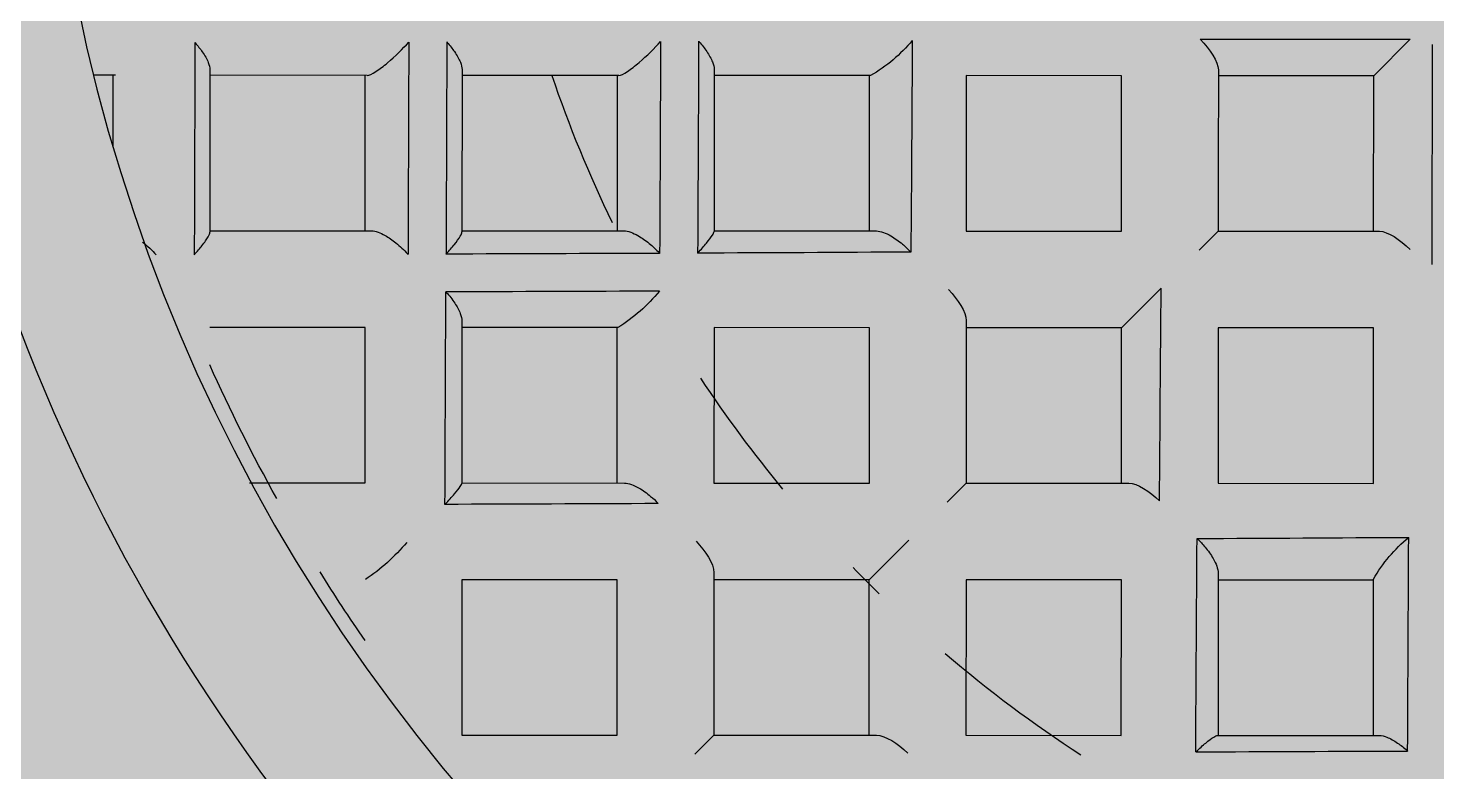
# Model space of a CAD drawing. Header units: millimetres. Extents: x 307301 to 459443, y -2888111 to -2805601.
# Drawn here: x 452136.597 to 452141.248, y -2880583.634 to -2880581.18 of the extents above; entities that cross this region are included whole.
import ezdxf

# ---------------------------------------------------------------- set-up
doc = ezdxf.new("R2010")
doc.units = ezdxf.units.MM
doc.header["$LTSCALE"] = 10
doc.header["$MEASUREMENT"] = 0
for name, color, linetype in [('$DDT_AUDIT_GENERATED_(131)', 7, 'Continuous'), ('$DDT_AUDIT_GENERATED_(159)', 7, 'Continuous'), ('$DDT_AUDIT_GENERATED_(15E)', 7, 'Continuous'), ('$DDT_AUDIT_GENERATED_(224)', 7, 'Continuous'), ('$DDT_AUDIT_GENERATED_(77)', 7, 'Continuous'), ('$DDT_AUDIT_GENERATED_(7E)', 7, 'Continuous'), ('$DDT_AUDIT_GENERATED_(901)', 7, 'Continuous'), ('$DDT_AUDIT_GENERATED_(E33)', 7, 'Continuous'), ('BMA  furniture', 6, 'Continuous'), ('Furniture - Plan', 3, 'Continuous')]:
    doc.layers.add(name, color=color, linetype=linetype)

# ---------------------------------------------------------------- blocks, each defined once
blk = doc.blocks.new('TUFTUFTU')
at = {"layer": 'Furniture - Plan', "ltscale": 0.01}
h = blk.add_hatch(color=250, dxfattribs=at)
h.dxf.hatch_style = 1
h.set_gradient(color1=(51, 51, 51), color2=(105, 105, 105), one_color=1, tint=0.41, name='INVCYLINDER')
edge = h.paths.add_edge_path()
edge.add_arc((1413476.9385, -245799.0001), 296.5262, 0, 360)
at = {"layer": '$DDT_AUDIT_GENERATED_(131)', "color": 6, "linetype": 'Continuous'}
for start, end in [(235.38415, 238.0761), (240.87006, 245.78886)]:
    blk.add_arc((1413476.9385, -245799.0001), 11.5165, start, end, dxfattribs=at)
at = {"layer": '$DDT_AUDIT_GENERATED_(159)', "color": 6, "linetype": 'Continuous'}
for start, end in [(213.05632, 220.41182), (224.29693, 225.90246), (230.47001, 236.46628), (244.23438, 251.14402)]:
    blk.add_arc((1413476.9385, -245799.0001), 8.71, start, end, dxfattribs=at)
at = {"layer": '$DDT_AUDIT_GENERATED_(15E)', "color": 3, "linetype": 'Continuous'}
for radius in [295.9456, 295.5585]:
    blk.add_circle((1413476.9385, -245799.0001), radius, dxfattribs=at)
at = {"layer": '$DDT_AUDIT_GENERATED_(224)', "color": 3, "linetype": 'Continuous'}
for radius in [300, 296.5262, 296.1324]:
    blk.add_circle((1413476.9385, -245799.0001), radius, dxfattribs=at)
at = {"layer": '$DDT_AUDIT_GENERATED_(77)', "color": 6, "linetype": 'Continuous'}
for radius in [20.2846, 17.9619, 12.5811]:
    blk.add_circle((1413476.9385, -245799.0001), radius, dxfattribs=at)
blk.add_arc((1413476.9385, -245799.0001), 18.0296, 345.02605, 285.02605, dxfattribs=at)
at = {"layer": '$DDT_AUDIT_GENERATED_(7E)', "color": 6, "linetype": 'Continuous'}
for radius in [62.9054, 61.937]:
    blk.add_circle((1413476.9385, -245799.0001), radius, dxfattribs=at)
at = {"layer": '$DDT_AUDIT_GENERATED_(901)', "color": 6, "linetype": 'Continuous'}
for p, q in [((1413472.8782, -245801.431), (1413474.3294, -245801.4304)), ((1413474.1235, -245801.8176), (1413474.365, -245801.5759)), ((1413474.3656, -245802.9629), (1413474.365, -245801.5759)), ((1413469.769, -245802.8498), (1413469.7685, -245801.7786)), ((1413469.7685, -245801.8195), (1413470.8012, -245801.8191)), ((1413470.7944, -245801.8191), (1413470.7948, -245802.8449)), ((1413471.4331, -245801.8188), (1413472.4589, -245801.8183)), ((1413471.4336, -245802.8446), (1413471.4331, -245801.8188)), ((1413472.4589, -245801.8183), (1413472.4594, -245802.8442)), ((1413473.0979, -245802.4128), (1413473.0977, -245801.7794)), ((1413473.0977, -245801.818), (1413474.1235, -245801.8176)), ((1413474.1235, -245801.8176), (1413474.124, -245802.8434)), ((1413473.0981, -245802.8439), (1413473.0979, -245802.4128)), ((1413470.8415, -245802.8449), (1413469.769, -245802.8454)), ((1413472.4594, -245802.8442), (1413471.4336, -245802.8446)), ((1413472.9731, -245802.9691), (1413473.0981, -245802.8439)), ((1413473.5292, -245802.8437), (1413473.0981, -245802.8439)), ((1413474.1626, -245802.8434), (1413473.5292, -245802.8437)), ((1413472.4597, -245803.4829), (1413472.7216, -245803.2208)), ((1413471.4343, -245804.5092), (1413471.4338, -245803.4356)), ((1413469.7693, -245803.4841), (1413470.7951, -245803.4836)), ((1413469.7697, -245804.51), (1413469.7693, -245803.4841)), ((1413470.7951, -245803.4836), (1413470.7956, -245804.5095)), ((1413471.4339, -245803.4834), (1413472.4597, -245803.4829)), ((1413472.4597, -245803.4829), (1413472.4602, -245804.5087)), ((1413473.0984, -245803.4826), (1413474.1243, -245803.4821)), ((1413473.0989, -245804.5084), (1413473.0984, -245803.4826)), ((1413474.1243, -245803.4821), (1413474.1247, -245804.508)), ((1413470.7956, -245804.5095), (1413469.7697, -245804.51)), ((1413471.3093, -245804.6344), (1413471.4343, -245804.5092)), ((1413472.5079, -245804.5087), (1413471.4343, -245804.5092)), ((1413474.1247, -245804.508), (1413473.0989, -245804.5084)), ((1413470.7959, -245805.1482), (1413471.0577, -245804.8861)), ((1413469.7705, -245806.1745), (1413469.77, -245805.1007)), ((1413473.0996, -245806.173), (1413473.0992, -245805.1005)), ((1413469.77, -245805.1487), (1413470.7959, -245805.1482)), ((1413470.7959, -245805.1482), (1413470.7963, -245806.1741)), ((1413471.4346, -245805.1479), (1413472.4605, -245805.1475)), ((1413471.4351, -245806.1738), (1413471.4346, -245805.1479)), ((1413472.4605, -245805.1475), (1413472.4609, -245806.1733)), ((1413473.0992, -245805.1472), (1413474.125, -245805.1467)), ((1413474.125, -245805.1399), (1413474.1255, -245806.1726)), ((1413469.6454, -245806.2997), (1413469.7705, -245806.1745)), ((1413470.8444, -245806.174), (1413469.7705, -245806.1745)), ((1413472.4609, -245806.1733), (1413471.4351, -245806.1738)), ((1413474.1664, -245806.1725), (1413473.0952, -245806.173)), ((1413471.4358, -245807.8383), (1413471.4353, -245806.7651)), ((1413473.1004, -245807.8376), (1413473.0999, -245806.7673)), ((1413469.7708, -245806.8133), (1413470.7966, -245806.8128)), ((1413469.7713, -245807.8391), (1413469.7708, -245806.8133)), ((1413470.7966, -245806.8128), (1413470.7971, -245807.8386)), ((1413471.4354, -245806.8125), (1413472.4612, -245806.812)), ((1413472.4612, -245806.8082), (1413472.4617, -245807.8379)), ((1413473.0999, -245806.8117), (1413474.1258, -245806.8113)), ((1413474.1258, -245806.8012), (1413474.1262, -245807.8371)), ((1413470.7971, -245807.8386), (1413469.7713, -245807.8391)), ((1413472.5056, -245807.8379), (1413471.4331, -245807.8383)), ((1413474.165, -245807.8371), (1413473.0933, -245807.8376)), ((1413473.1012, -245809.5022), (1413473.1007, -245808.4339)), ((1413474.1265, -245808.4634), (1413474.127, -245809.5017)), ((1413471.4361, -245808.4771), (1413472.462, -245808.4766)), ((1413471.4365, -245809.241), (1413471.4361, -245808.4771)), ((1413472.462, -245808.4766), (1413472.4624, -245809.5025)), ((1413473.1007, -245808.4763), (1413474.1265, -245808.4759)), ((1413474.1641, -245809.5017), (1413473.0918, -245809.5022)), ((1413473.6578, -245810.1406), (1413474.1273, -245810.1404)), ((1413474.1273, -245810.1261), (1413474.1274, -245810.268))]:
    blk.add_line(p, q, dxfattribs=at)
for centre, radius, start, end in [((1413465.9891, -244943.136), 858.4654, 270.2454068, 270.3395371), ((1413470.303, -245800.9509), 1.001, 299.84763, 320.58921), ((1411673.2495, -245792.2203), 1797.8513, 359.6569696, 359.7015126), ((1412002.8261, -245796.3559), 1466.8493, 359.7407701, 359.7954128), ((1413464.2335, -244780.8117), 1022.1952, 270.3041891, 270.3831212), ((1413464.7429, -244865.8212), 937.4336, 270.4018464, 270.4876634), ((1414451.1282, -245810.5551), 978.1849, 179.6672088, 179.7496923), ((1413485.3591, -247602.7816), 1797.9508, 90.3505943, 90.3951348), ((1413474.9937, -245805.6373), 1.001, 129.46289, 150.20448), ((1413480.923, -247273.0592), 1466.799, 90.256692, 90.3113365), ((1415218.371, -245814.2971), 1747.0886, 179.7456541, 179.7918495), ((1413473.4434, -245807.4284), 1.1616, 129.65621, 147.73232), ((1414936.8405, -245812.7648), 1464.1516, 179.756176, 179.8113478), ((1414841.918, -245812.2669), 1368.9784, 179.7600073, 179.8190252), ((1413480.5854, -247270.8239), 1464.3111, 90.2439504, 90.2986971), ((1413479.4765, -247372.3012), 1564.372, 90.1878766, 90.2391692), ((1413479.3625, -247404.143), 1595.9618, 90.180084, 90.2303692), ((1413471.9596, -245809.275), 1.411, 130.51045, 145.45719), ((1413478.9553, -247632.759), 1823.1637, 90.144928, 90.1889829), ((1413472.453, -245810.4014), 0.7316, 38.47987, 48.13419)]:
    blk.add_arc(centre, radius, start, end, dxfattribs=at)
for points in [[(1413473.0977, -245801.7794), (1413473.0976, -245801.7254), (1413473.042, -245801.6436), (1413472.9779, -245801.5765)], [(1413474.3656, -245802.9629), (1413474.2985, -245802.8989), (1413474.2166, -245802.8434), (1413474.1626, -245802.8434)], [(1413471.4338, -245803.4356), (1413471.4338, -245803.3781), (1413471.3805, -245803.297), (1413471.3175, -245803.2317)], [(1413472.7119, -245804.6248), (1413472.6465, -245804.5619), (1413472.5654, -245804.5087), (1413472.5079, -245804.5087)], [(1413469.77, -245805.1007), (1413469.77, -245805.0423), (1413469.7155, -245804.9601), (1413469.6516, -245804.8944)], [(1413471.0508, -245806.2922), (1413470.985, -245806.2284), (1413470.9027, -245806.174), (1413470.8444, -245806.174)], [(1413471.294, -245807.9501), (1413471.758, -245807.948), (1413472.2254, -245807.9459), (1413472.6968, -245807.9439)]]:
    blk.add_open_spline(points, degree=3, dxfattribs=at)
for points, knots in [([(1413469.7685, -245801.7786), (1413469.7685, -245801.7644), (1413469.7643, -245801.7475), (1413469.7573, -245801.73), (1413469.7485, -245801.7079), (1413469.735, -245801.684), (1413469.7189, -245801.6605), (1413469.7043, -245801.639), (1413469.6872, -245801.6173), (1413469.6686, -245801.5964), (1413469.6677, -245801.5954), (1413469.6669, -245801.5945), (1413469.666, -245801.5936)], [0, 0, 0, 0, 0.289598, 0.289598, 0.289598, 0.65437, 0.65437, 0.65437, 0.985088, 0.985088, 0.985088, 1, 1, 1, 1]), ([(1413469.6604, -245802.9925), (1413469.6611, -245802.9917), (1413469.6619, -245802.9908), (1413469.6627, -245802.99), (1413469.6834, -245802.9676), (1413469.7025, -245802.946), (1413469.7187, -245802.9264), (1413469.7351, -245802.9066), (1413469.749, -245802.8884), (1413469.7581, -245802.874), (1413469.7648, -245802.8635), (1413469.769, -245802.8548), (1413469.769, -245802.8498)], [0, 0, 0, 0, 0.013311, 0.013311, 0.013311, 0.371992, 0.371992, 0.371992, 0.734773, 0.734773, 0.734773, 1, 1, 1, 1]), ([(1413471.0686, -245802.984), (1413471.0677, -245802.9831), (1413471.0668, -245802.9822), (1413471.0659, -245802.9812), (1413471.049, -245802.9637), (1413471.031, -245802.9469), (1413471.0124, -245802.9313), (1413470.9882, -245802.911), (1413470.9624, -245802.8924), (1413470.9369, -245802.8777), (1413470.92, -245802.868), (1413470.903, -245802.8598), (1413470.8869, -245802.8541), (1413470.8706, -245802.8483), (1413470.8549, -245802.8449), (1413470.8415, -245802.8449)], [0, 0, 0, 0, 0.013003, 0.013003, 0.013003, 0.256763, 0.256763, 0.256763, 0.576735, 0.576735, 0.576735, 0.787133, 0.787133, 0.787133, 1, 1, 1, 1]), ([(1413473.0992, -245805.1005), (1413473.0992, -245805.0871), (1413473.0958, -245805.0714), (1413473.09, -245805.0551), (1413473.0842, -245805.039), (1413473.076, -245805.022), (1413473.0662, -245805.0052), (1413473.0515, -245804.9797), (1413473.0329, -245804.9539), (1413473.0126, -245804.9297), (1413472.997, -245804.9111), (1413472.9801, -245804.8931), (1413472.9626, -245804.8763), (1413472.9617, -245804.8754), (1413472.9608, -245804.8745), (1413472.9598, -245804.8736)], [0, 0, 0, 0, 0.212867, 0.212867, 0.212867, 0.423265, 0.423265, 0.423265, 0.743237, 0.743237, 0.743237, 0.986997, 0.986997, 0.986997, 1, 1, 1, 1]), ([(1413472.9527, -245806.2818), (1413472.9535, -245806.281), (1413472.9543, -245806.2802), (1413472.9551, -245806.2795), (1413472.9775, -245806.2587), (1413472.9991, -245806.2396), (1413473.0187, -245806.2234), (1413473.0384, -245806.2069), (1413473.0567, -245806.193), (1413473.0711, -245806.1839), (1413473.0816, -245806.1772), (1413473.0903, -245806.173), (1413473.0952, -245806.173)], [0, 0, 0, 0, 0.013311, 0.013311, 0.013311, 0.371992, 0.371992, 0.371992, 0.734773, 0.734773, 0.734773, 1, 1, 1, 1]), ([(1413474.3516, -245806.2748), (1413474.3506, -245806.274), (1413474.3497, -245806.2731), (1413474.3487, -245806.2723), (1413474.3278, -245806.2537), (1413474.3061, -245806.2366), (1413474.2846, -245806.222), (1413474.261, -245806.2059), (1413474.2372, -245806.1925), (1413474.2151, -245806.1837), (1413474.1975, -245806.1767), (1413474.1806, -245806.1725), (1413474.1664, -245806.1725)], [0, 0, 0, 0, 0.014912, 0.014912, 0.014912, 0.34563, 0.34563, 0.34563, 0.710402, 0.710402, 0.710402, 1, 1, 1, 1]), ([(1413471.4353, -245806.7651), (1413471.4353, -245806.7514), (1413471.4319, -245806.7354), (1413471.426, -245806.719), (1413471.4201, -245806.7026), (1413471.4117, -245806.6854), (1413471.4018, -245806.6683), (1413471.3868, -245806.6425), (1413471.3678, -245806.6165), (1413471.3471, -245806.592), (1413471.3331, -245806.5754), (1413471.3181, -245806.5594), (1413471.3025, -245806.5442), (1413471.3015, -245806.5433), (1413471.3006, -245806.5424), (1413471.2997, -245806.5415)], [0, 0, 0, 0, 0.219462, 0.219462, 0.219462, 0.43637, 0.43637, 0.43637, 0.765904, 0.765904, 0.765904, 0.986795, 0.986795, 0.986795, 1, 1, 1, 1]), ([(1413473.0999, -245806.7673), (1413473.0999, -245806.7545), (1413473.0967, -245806.7394), (1413473.0911, -245806.7238), (1413473.0856, -245806.7083), (1413473.0778, -245806.6918), (1413473.0684, -245806.6755), (1413473.0544, -245806.6509), (1413473.0366, -245806.6259), (1413473.0173, -245806.6023), (1413472.998, -245806.5788), (1413472.9766, -245806.5561), (1413472.9544, -245806.5354), (1413472.9534, -245806.5345), (1413472.9525, -245806.5336), (1413472.9516, -245806.5327)], [0, 0, 0, 0, 0.198123, 0.198123, 0.198123, 0.393986, 0.393986, 0.393986, 0.691201, 0.691201, 0.691201, 0.987467, 0.987467, 0.987467, 1, 1, 1, 1]), ([(1413474.1258, -245806.8012), (1413474.1258, -245806.7904), (1413474.1357, -245806.7698), (1413474.1681, -245806.7213), (1413474.1893, -245806.6943), (1413474.2561, -245806.6164), (1413474.3051, -245806.5671), (1413474.3507, -245806.5261)], [0, 0, 0, 0, 0.25, 0.25, 0.5, 0.5, 1, 1, 1, 1]), ([(1413471.294, -245807.9501), (1413471.2948, -245807.9494), (1413471.2956, -245807.9486), (1413471.2965, -245807.9478), (1413471.3203, -245807.9254), (1413471.343, -245807.9048), (1413471.3633, -245807.8875), (1413471.382, -245807.8715), (1413471.399, -245807.8579), (1413471.4121, -245807.849), (1413471.4216, -245807.8425), (1413471.4292, -245807.8383), (1413471.4331, -245807.8383)], [0, 0, 0, 0, 0.013084, 0.013084, 0.013084, 0.39311, 0.39311, 0.39311, 0.743636, 0.743636, 0.743636, 1, 1, 1, 1]), ([(1413472.6968, -245807.9439), (1413472.6958, -245807.943), (1413472.6949, -245807.9422), (1413472.694, -245807.9413), (1413472.6711, -245807.9207), (1413472.6472, -245807.9018), (1413472.6235, -245807.8859), (1413472.6003, -245807.8703), (1413472.5767, -245807.8573), (1413472.5547, -245807.8488), (1413472.5371, -245807.8419), (1413472.52, -245807.8379), (1413472.5056, -245807.8379)], [0, 0, 0, 0, 0.014755, 0.014755, 0.014755, 0.370759, 0.370759, 0.370759, 0.720009, 0.720009, 0.720009, 1, 1, 1, 1]), ([(1413472.9464, -245807.9429), (1413472.9472, -245807.9421), (1413472.9481, -245807.9413), (1413472.9489, -245807.9406), (1413472.9697, -245807.9217), (1413472.9899, -245807.9043), (1413473.0086, -245807.8892), (1413473.0296, -245807.8724), (1413473.0493, -245807.8581), (1413473.0653, -245807.8487), (1413473.077, -245807.8419), (1413473.087, -245807.8376), (1413473.0933, -245807.8376)], [0, 0, 0, 0, 0.013593, 0.013593, 0.013593, 0.347736, 0.347736, 0.347736, 0.724088, 0.724088, 0.724088, 1, 1, 1, 1]), ([(1413474.3468, -245807.9376), (1413474.3459, -245807.9368), (1413474.345, -245807.936), (1413474.344, -245807.9352), (1413474.324, -245807.9175), (1413474.3033, -245807.9013), (1413474.283, -245807.8873), (1413474.2592, -245807.871), (1413474.2352, -245807.8574), (1413474.2131, -245807.8484), (1413474.1957, -245807.8414), (1413474.179, -245807.8371), (1413474.165, -245807.8371)], [0, 0, 0, 0, 0.014955, 0.014955, 0.014955, 0.332887, 0.332887, 0.332887, 0.705714, 0.705714, 0.705714, 1, 1, 1, 1]), ([(1413473.1007, -245808.4339), (1413473.1007, -245808.4217), (1413473.0976, -245808.4071), (1413473.0922, -245808.392), (1413473.0869, -245808.377), (1413473.0793, -245808.361), (1413473.0702, -245808.3451), (1413473.0567, -245808.3212), (1413473.0396, -245808.2968), (1413473.021, -245808.2738), (1413472.9989, -245808.2465), (1413472.974, -245808.2202), (1413472.9484, -245808.1967), (1413472.9475, -245808.1958), (1413472.9465, -245808.1949), (1413472.9456, -245808.1941)], [0, 0, 0, 0, 0.187816, 0.187816, 0.187816, 0.373526, 0.373526, 0.373526, 0.654344, 0.654344, 0.654344, 0.987809, 0.987809, 0.987809, 1, 1, 1, 1]), ([(1413474.1265, -245808.4634), (1413474.1265, -245808.4514), (1413474.1361, -245808.4304), (1413474.1673, -245808.3817), (1413474.1878, -245808.355), (1413474.2527, -245808.2781), (1413474.3009, -245808.2294), (1413474.3463, -245808.1891)], [0, 0, 0, 0, 0.25, 0.25, 0.5, 0.5, 1, 1, 1, 1]), ([(1413472.9418, -245809.6052), (1413472.9427, -245809.6045), (1413472.9435, -245809.6037), (1413472.9444, -245809.6029), (1413472.9642, -245809.5852), (1413472.9835, -245809.5688), (1413473.0017, -245809.5545), (1413473.0234, -245809.5374), (1413473.044, -245809.5229), (1413473.0611, -245809.5135), (1413473.0736, -245809.5065), (1413473.0845, -245809.5022), (1413473.0918, -245809.5022)], [0, 0, 0, 0, 0.013794, 0.013794, 0.013794, 0.332699, 0.332699, 0.332699, 0.717117, 0.717117, 0.717117, 1, 1, 1, 1]), ([(1413474.3437, -245809.6012), (1413474.3427, -245809.6003), (1413474.3418, -245809.5995), (1413474.3408, -245809.5987), (1413474.3214, -245809.5817), (1413474.3014, -245809.566), (1413474.2817, -245809.5524), (1413474.2578, -245809.5359), (1413474.2338, -245809.5221), (1413474.2118, -245809.5131), (1413474.1944, -245809.506), (1413474.1778, -245809.5017), (1413474.1641, -245809.5017)], [0, 0, 0, 0, 0.014965, 0.014965, 0.014965, 0.324839, 0.324839, 0.324839, 0.702876, 0.702876, 0.702876, 1, 1, 1, 1])]:
    blk.add_open_spline(points, degree=3, knots=knots, dxfattribs=at)
at = {"layer": '$DDT_AUDIT_GENERATED_(E33)', "color": 6, "linetype": 'Continuous'}
blk.add_circle((1413476.9385, -245799.0001), 11.6133, dxfattribs=at)
blk = doc.blocks.new('SDTYTYT')
at = {"layer": 'Furniture - Plan', "color": 3, "xscale": 0.5000000000000486, "yscale": 0.5000000000000486, "zscale": 0.5000000000000486, "rotation": 180}
blk.add_blockref('TUFTUFTU', (925445.3989, -2867082.7135), dxfattribs=at)

msp = doc.modelspace()

# ---------------------------------------------------------------- block references
at = {"layer": 'BMA  furniture', "xscale": -1, "rotation": 90}
msp.add_blockref('SDTYTYT', (-2292040.7651, -2661872.9997), dxfattribs=at)

doc.saveas('drawing.dxf')
